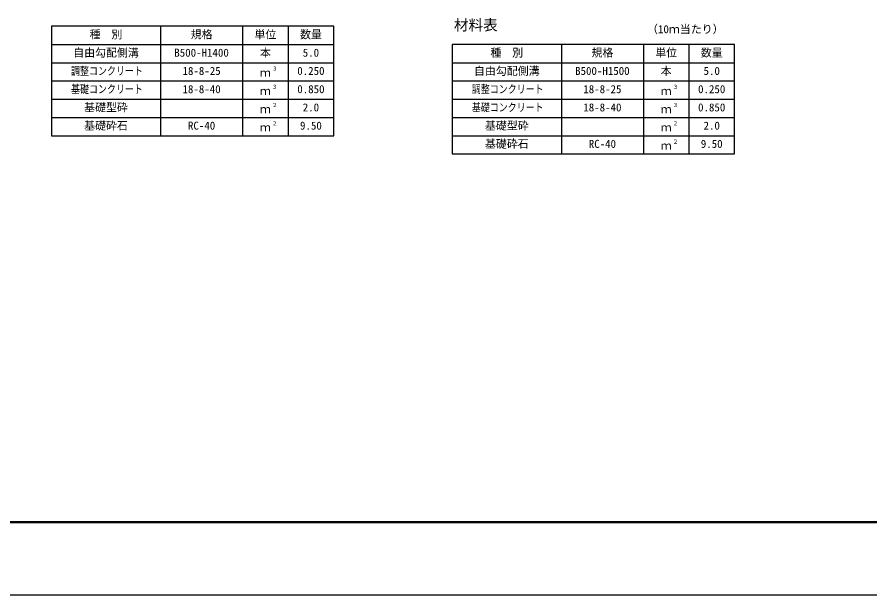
# Model space of a CAD drawing. Units: millimetres, scale not verified. Extents: x -16800 to 16800, y -5940 to 5940.
# Drawn here: x 7437 to 12118, y -5940 to -2771 of the extents above; entities that cross this region are included whole.
import ezdxf
from ezdxf.enums import TextEntityAlignment as Align

# ---------------------------------------------------------------- set-up
doc = ezdxf.new("R2010")
doc.units = ezdxf.units.MM
doc.header["$LTSCALE"] = 20
for name, color, linetype, lineweight in [('0-1_Defpoints', 5, 'Continuous', 25), ('0-3_HYO', 3, 'Continuous', 25), ('0-4_HYO2', 4, 'Continuous', 25), ('0-6_TXT', 7, 'Continuous', 25), ('0-7_WAKU', 3, 'Continuous', 25)]:
    doc.layers.add(name, color=color, linetype=linetype, lineweight=lineweight)
doc.styles.add('ＭＳ ゴシック', font='')
doc.styles.get('ＭＳ ゴシック').set_extended_font_data('MS Gothic')

msp = doc.modelspace()

# ---------------------------------------------------------------- linework, layer by layer
at = {"layer": '0-1_Defpoints'}
msp.add_lwpolyline([(0, -5940), (16800, -5940), (16800, 5940), (0, 5940)], close=True, dxfattribs=at)
at = {"layer": '0-3_HYO'}
for p, q in [((8225, -2821.12), (8225, -3421.12)), ((8675, -2821.12), (8675, -3421.12)), ((8925, -2821.12), (8925, -3421.12)), ((7625, -2921.12), (9175, -2921.12)), ((10425, -2921.12), (10425, -3521.12)), ((10875, -2921.12), (10875, -3521.12)), ((11125, -2921.12), (11125, -3521.12)), ((9825, -3021.12), (11375, -3021.12))]:
    msp.add_line(p, q, dxfattribs=at)
for points in [[(7625, -3421.12), (9175, -3421.12), (9175, -2821.12), (7625, -2821.12)], [(9825, -3521.12), (11375, -3521.12), (11375, -2921.12), (9825, -2921.12)]]:
    msp.add_lwpolyline(points, close=True, dxfattribs=at)
at = {"layer": '0-4_HYO2'}
for p, q in [((7625, -3021.12), (9175, -3021.12)), ((7625, -3121.12), (9175, -3121.12)), ((9825, -3121.12), (11375, -3121.12)), ((7625, -3221.12), (9175, -3221.12)), ((9825, -3221.12), (11375, -3221.12)), ((7625, -3321.12), (9175, -3321.12)), ((9825, -3321.12), (11375, -3321.12)), ((9825, -3421.12), (11375, -3421.12))]:
    msp.add_line(p, q, dxfattribs=at)
at = {"layer": '0-7_WAKU', "lineweight": 50}
msp.add_lwpolyline([(400, -5540), (16400, -5540), (16400, 5540), (400, 5540)], close=True, dxfattribs=at)

# ---------------------------------------------------------------- texts
at = {"layer": '0-6_TXT', "style": 'ＭＳ ゴシック'}
for s, height, p in [('材料表', 58.65, (9835, -2861.12)), ('（10ｍ当たり）', 43.99, (10895, -2872.12)), ('種\u3000別', 43.99, (7835, -2901.12)), ('規格', 43.99, (8390, -2901.12)), ('単位', 43.99, (8740, -2901.12)), ('数量', 43.99, (8990, -2901.12)), ('自由勾配側溝', 43.99, (7745, -3001.12)), ('B500-H1400', 43.99, (8300, -3001.12)), ('本', 43.99, (8770, -3001.12)), ('5.0', 43.99, (9005, -3001.12)), ('種\u3000別', 43.99, (10035, -3001.12)), ('規格', 43.99, (10590, -3001.12)), ('単位', 43.99, (10940, -3001.12)), ('数量', 43.99, (11190, -3001.12)), ('３', 21.99, (8835.54, -3070.76)), ('自由勾配側溝', 43.99, (9945, -3101.12)), ('本', 43.99, (10970, -3101.12)), ('18-8-25', 43.99, (8345, -3101.12)), ('ｍ', 43.99, (8770, -3111.12)), ('0.250', 43.99, (8975, -3101.12)), ('B500-H1500', 43.99, (10500, -3101.12)), ('5.0', 43.99, (11205, -3101.12)), ('18-8-40', 43.99, (8345, -3201.12)), ('ｍ', 43.99, (8770, -3211.12)), ('３', 21.99, (8835.54, -3170.76)), ('0.850', 43.99, (8975, -3201.12)), ('18-8-25', 43.99, (10545, -3201.12)), ('ｍ', 43.99, (10970, -3211.12)), ('３', 21.99, (11035.54, -3170.75)), ('0.250', 43.99, (11175, -3201.12)), ('基礎型砕', 43.99, (7805, -3301.12)), ('ｍ', 43.99, (8770, -3311.12)), ('２', 21.99, (8835.54, -3270.76)), ('2.0', 43.99, (9005, -3301.12)), ('18-8-40', 43.99, (10545, -3301.12)), ('ｍ', 43.99, (10970, -3311.12)), ('３', 21.99, (11035.54, -3270.75)), ('0.850', 43.99, (11175, -3301.12)), ('基礎砕石', 43.99, (7805, -3401.12)), ('RC-40', 43.99, (8375, -3401.12)), ('ｍ', 43.99, (8770, -3411.12)), ('２', 21.99, (8835.54, -3370.76)), ('9.50', 43.99, (8990, -3401.12)), ('基礎型砕', 43.99, (10005, -3401.12)), ('ｍ', 43.99, (10970, -3411.12)), ('２', 21.99, (11035.54, -3370.75)), ('2.0', 43.99, (11205, -3401.12)), ('基礎砕石', 43.99, (10005, -3501.12)), ('RC-40', 43.99, (10575, -3501.12)), ('２', 21.99, (11035.54, -3470.75)), ('9.50', 43.99, (11190, -3501.12)), ('ｍ', 43.99, (10970, -3511.12))]:
    msp.add_text(s, height=height, dxfattribs=at).set_placement(p, align=Align.BOTTOM_LEFT)
at = {"layer": '0-6_TXT', "style": 'ＭＳ ゴシック', "width": 0.8}
for s, p in [('調整コンクリート', (7733, -3101.12)), ('基礎コンクリート', (7733, -3201.12)), ('調整コンクリート', (9933, -3201.12)), ('基礎コンクリート', (9933, -3301.12))]:
    msp.add_text(s, height=43.99, dxfattribs=at).set_placement(p, align=Align.BOTTOM_LEFT)

doc.saveas('drawing.dxf')
